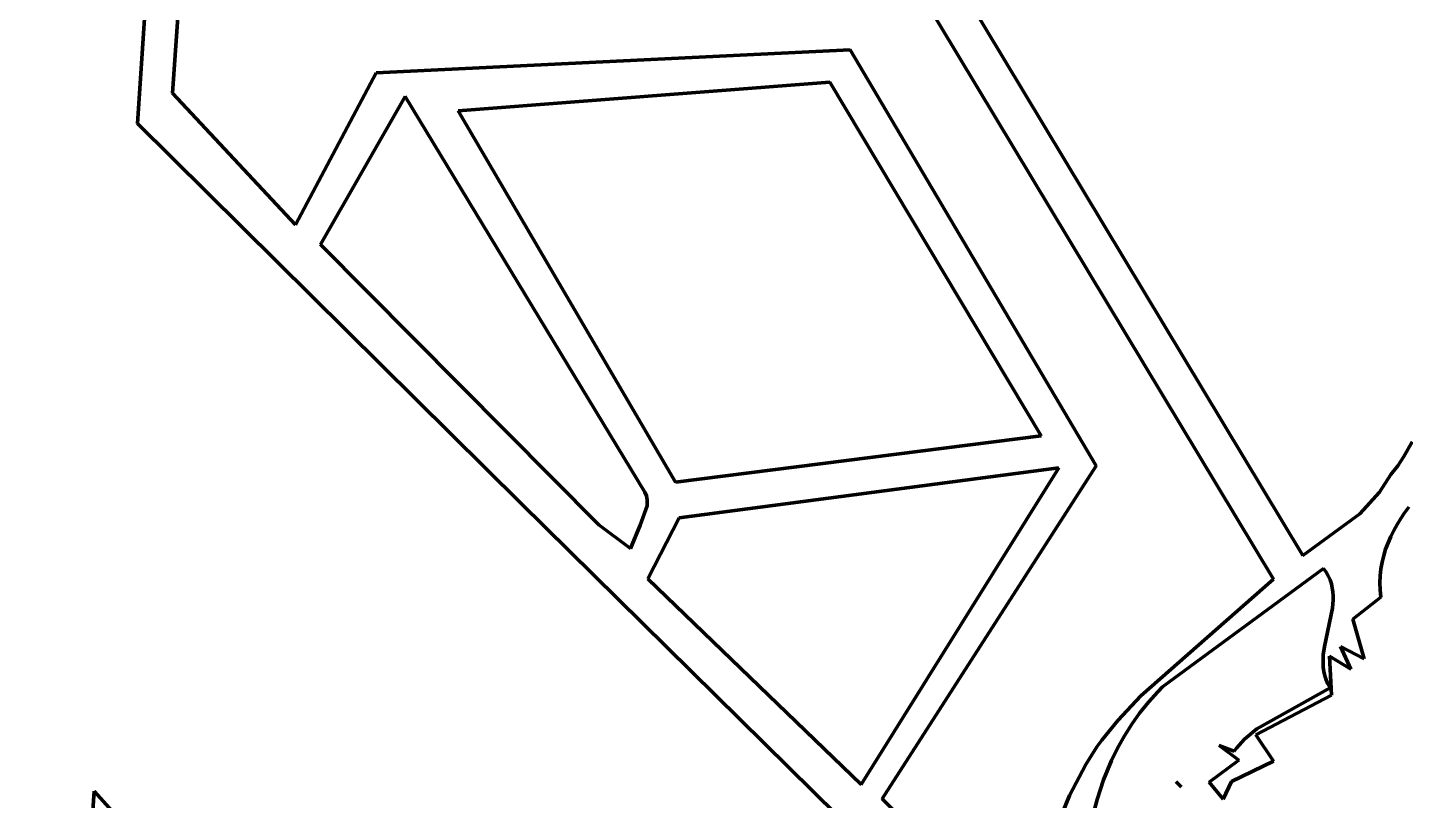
# Model space of a CAD drawing. Header units: millimetres. Extents: x 0 to 10.4, y 0 to 8.6.
# Drawn here: x 2.479 to 4.207, y 5.64 to 6.61 of the extents above; entities that cross this region are included whole.
import ezdxf

# ---------------------------------------------------------------- set-up
doc = ezdxf.new("R2010")
doc.units = ezdxf.units.MM
doc.layers.add('color#010101ff', color=7, linetype='CONTINUOUS', lineweight=100)
doc.layers.add('color#ffffffff', color=7, linetype='CONTINUOUS', lineweight=100)

msp = doc.modelspace()

# ---------------------------------------------------------------- linework, layer by layer
at = {"layer": 'color#010101ff'}
for p, q in [((2.6165, 6.4891), (2.706, 7.8301)), ((2.9465, 7.8283), (4.0781, 5.9471)), ((4.0415, 5.9177), (2.9199, 7.7805)), ((2.7305, 7.5219), (2.6603, 6.5272)), ((2.9159, 6.5528), (3.5103, 6.5818)), ((3.5103, 6.5818), (3.8191, 6.0597)), ((2.8146, 6.3619), (2.9159, 6.5528)), ((3.4851, 6.5412), (3.0186, 6.5053)), ((3.7502, 6.0975), (3.4851, 6.5412)), ((2.6603, 6.5272), (2.8146, 6.3619)), ((2.9522, 6.5229), (2.846, 6.3373)), ((3.2528, 6.0268), (2.9522, 6.5229)), ((3.0186, 6.5053), (3.2912, 6.0394)), ((3.0971, 6.0132), (2.6165, 6.4891)), ((2.846, 6.3373), (3.1953, 5.9855)), ((3.2912, 6.0394), (3.7502, 6.0975)), ((4.2051, 6.0716), (4.2156, 6.0898)), ((4.1973, 6.0599), (4.2051, 6.0716)), ((3.7721, 6.0571), (3.2958, 5.9945)), ((3.5242, 5.6597), (3.7721, 6.0571)), ((3.8191, 6.0597), (3.5507, 5.6421)), ((4.1886, 6.0487), (4.1973, 6.0599)), ((4.1743, 6.0265), (4.1886, 6.0487)), ((3.2548, 6.0219), (3.2528, 6.0268)), ((3.2559, 6.017), (3.2548, 6.0219)), ((3.2559, 6.0097), (3.2559, 6.017)), ((4.15, 5.9994), (4.1743, 6.0265)), ((3.4944, 5.6208), (3.0971, 6.0132)), ((3.247, 5.9851), (3.2559, 6.0097)), ((4.0781, 5.9471), (4.15, 5.9994)), ((4.206, 6.0007), (4.2011, 5.9935)), ((4.2111, 6.0077), (4.206, 6.0007)), ((3.1953, 5.9855), (3.2348, 5.9558)), ((3.2348, 5.9558), (3.247, 5.9851)), ((3.2958, 5.9945), (3.2566, 5.9179)), ((4.1965, 5.9862), (4.1923, 5.9787)), ((4.2011, 5.9935), (4.1965, 5.9862)), ((4.1852, 5.9632), (4.1822, 5.9553)), ((4.1885, 5.971), (4.1852, 5.9632)), ((4.1923, 5.9787), (4.1885, 5.971)), ((4.1798, 5.9471), (4.1778, 5.9388)), ((4.1822, 5.9553), (4.1798, 5.9471)), ((4.1041, 5.931), (3.9023, 5.7823)), ((4.1075, 5.9262), (4.1041, 5.931)), ((4.1763, 5.9304), (4.1754, 5.9217)), ((4.1778, 5.9388), (4.1763, 5.9304)), ((3.2566, 5.9179), (3.5242, 5.6597)), ((3.875, 5.771), (4.0415, 5.9177)), ((4.1102, 5.9215), (4.1075, 5.9262)), ((4.1124, 5.9166), (4.1102, 5.9215)), ((4.1141, 5.9117), (4.1124, 5.9166)), ((4.1153, 5.9067), (4.1141, 5.9117)), ((4.1754, 5.9217), (4.175, 5.9129)), ((4.175, 5.9129), (4.1752, 5.904)), ((4.116, 5.9016), (4.1153, 5.9067)), ((4.1163, 5.8965), (4.116, 5.9016)), ((4.1163, 5.8914), (4.1163, 5.8965)), ((4.1761, 5.8948), (4.1412, 5.8675)), ((4.1752, 5.904), (4.1761, 5.8948)), ((4.1054, 5.8332), (4.1154, 5.881)), ((4.1154, 5.881), (4.1163, 5.8914)), ((4.1412, 5.8675), (4.1553, 5.8175)), ((4.104, 5.8225), (4.1054, 5.8332)), ((4.1553, 5.8175), (4.1256, 5.8332)), ((4.1256, 5.8332), (4.1384, 5.8046)), ((4.1036, 5.812), (4.104, 5.8225)), ((4.1039, 5.8068), (4.1036, 5.812)), ((4.1384, 5.8046), (4.1119, 5.821)), ((4.1119, 5.821), (4.1143, 5.7719)), ((4.1047, 5.8016), (4.1039, 5.8068)), ((4.1058, 5.7964), (4.1047, 5.8016)), ((4.1075, 5.7913), (4.1058, 5.7964)), ((4.1096, 5.7863), (4.1075, 5.7913)), ((3.8962, 5.7761), (3.8845, 5.7632)), ((3.9023, 5.7823), (3.8962, 5.7761)), ((4.0204, 5.7297), (4.1124, 5.7812)), ((4.1124, 5.7812), (4.1096, 5.7863)), ((3.8464, 5.7401), (3.875, 5.771)), ((3.8845, 5.7632), (3.8736, 5.7496)), ((4.1143, 5.7719), (4.0192, 5.7222)), ((3.8263, 5.7157), (3.8464, 5.7401)), ((3.8736, 5.7496), (3.8636, 5.7355)), ((3.8636, 5.7355), (3.8544, 5.7208)), ((4.0053, 5.7168), (4.0204, 5.7297)), ((4.0192, 5.7222), (4.0416, 5.689)), ((3.8059, 5.6849), (3.8198, 5.7073)), ((3.8198, 5.7073), (3.8263, 5.7157)), ((3.846, 5.7056), (3.8384, 5.69)), ((3.8544, 5.7208), (3.846, 5.7056)), ((3.9979, 5.6903), (3.9734, 5.7088)), ((3.9734, 5.7088), (3.992, 5.7016)), ((3.992, 5.7016), (3.9951, 5.7056)), ((3.9951, 5.7056), (4.0053, 5.7168)), ((3.8384, 5.69), (3.8284, 5.6659)), ((3.9609, 5.6628), (3.9979, 5.6903)), ((4.0416, 5.689), (3.9887, 5.6637)), ((3.7855, 5.646), (3.8059, 5.6849)), ((3.8284, 5.6659), (3.8202, 5.6412)), ((3.9193, 5.6634), (3.9256, 5.6571)), ((3.9201, 5.6626), (3.9193, 5.6634)), ((3.9256, 5.6571), (3.9201, 5.6626)), ((3.9785, 5.6415), (3.9609, 5.6628)), ((3.9887, 5.6637), (3.9785, 5.6415)), ((2.4786, 4.4452), (2.5623, 5.6514)), ((2.5623, 5.6514), (3.6957, 4.401)), ((3.5507, 5.6421), (3.7156, 5.4752)), ((3.7156, 5.4752), (3.7855, 5.646)), ((3.8202, 5.6412), (3.8137, 5.6159))]:
    msp.add_line(p, q, dxfattribs=at)
at = {"layer": 'color#ffffffff'}
for p, q in [((2.706, 7.8301), (2.6165, 6.4891)), ((4.0781, 5.9471), (2.9465, 7.8283)), ((2.9199, 7.7805), (4.0415, 5.9177)), ((2.6603, 6.5272), (2.7305, 7.5219)), ((3.5103, 6.5818), (2.9159, 6.5528)), ((3.8191, 6.0597), (3.5103, 6.5818)), ((2.9159, 6.5528), (2.8146, 6.3619)), ((3.0186, 6.5053), (3.4851, 6.5412)), ((3.4851, 6.5412), (3.7502, 6.0975)), ((2.8146, 6.3619), (2.6603, 6.5272)), ((2.846, 6.3373), (2.9522, 6.5229)), ((2.9522, 6.5229), (3.2528, 6.0268)), ((3.2912, 6.0394), (3.0186, 6.5053)), ((2.6165, 6.4891), (3.0971, 6.0132)), ((3.1953, 5.9855), (2.846, 6.3373)), ((3.7502, 6.0975), (3.2912, 6.0394)), ((4.2156, 6.0898), (4.2051, 6.0716)), ((4.2051, 6.0716), (4.1973, 6.0599)), ((3.2958, 5.9945), (3.7721, 6.0571)), ((3.7721, 6.0571), (3.5242, 5.6597)), ((3.5507, 5.6421), (3.8191, 6.0597)), ((4.1973, 6.0599), (4.1886, 6.0487)), ((4.1886, 6.0487), (4.1743, 6.0265)), ((3.2528, 6.0268), (3.2548, 6.0219)), ((3.2548, 6.0219), (3.2559, 6.017)), ((3.2559, 6.017), (3.2559, 6.0097)), ((4.1743, 6.0265), (4.15, 5.9994)), ((3.0971, 6.0132), (3.4944, 5.6208)), ((3.2559, 6.0097), (3.247, 5.9851)), ((4.15, 5.9994), (4.0781, 5.9471)), ((4.2011, 5.9935), (4.206, 6.0007)), ((4.206, 6.0007), (4.2111, 6.0077)), ((3.2348, 5.9558), (3.1953, 5.9855)), ((3.247, 5.9851), (3.2348, 5.9558)), ((3.2566, 5.9179), (3.2958, 5.9945)), ((4.1923, 5.9787), (4.1965, 5.9862)), ((4.1965, 5.9862), (4.2011, 5.9935)), ((4.1822, 5.9553), (4.1852, 5.9632)), ((4.1852, 5.9632), (4.1885, 5.971)), ((4.1885, 5.971), (4.1923, 5.9787)), ((4.1778, 5.9388), (4.1798, 5.9471)), ((4.1798, 5.9471), (4.1822, 5.9553)), ((3.9023, 5.7823), (4.1041, 5.931)), ((4.1041, 5.931), (4.1075, 5.9262)), ((4.1754, 5.9217), (4.1763, 5.9304)), ((4.1763, 5.9304), (4.1778, 5.9388)), ((3.5242, 5.6597), (3.2566, 5.9179)), ((4.0415, 5.9177), (3.875, 5.771)), ((4.1075, 5.9262), (4.1102, 5.9215)), ((4.1102, 5.9215), (4.1124, 5.9166)), ((4.1124, 5.9166), (4.1141, 5.9117)), ((4.1141, 5.9117), (4.1153, 5.9067)), ((4.175, 5.9129), (4.1754, 5.9217)), ((4.1752, 5.904), (4.175, 5.9129)), ((4.1153, 5.9067), (4.116, 5.9016)), ((4.116, 5.9016), (4.1163, 5.8965)), ((4.1163, 5.8965), (4.1163, 5.8914)), ((4.1412, 5.8675), (4.1761, 5.8948)), ((4.1761, 5.8948), (4.1752, 5.904)), ((4.1154, 5.881), (4.1054, 5.8332)), ((4.1163, 5.8914), (4.1154, 5.881)), ((4.1553, 5.8175), (4.1412, 5.8675)), ((4.1054, 5.8332), (4.104, 5.8225)), ((4.1384, 5.8046), (4.1256, 5.8332)), ((4.1256, 5.8332), (4.1553, 5.8175)), ((4.104, 5.8225), (4.1036, 5.812)), ((4.1036, 5.812), (4.1039, 5.8068)), ((4.1143, 5.7719), (4.1119, 5.821)), ((4.1119, 5.821), (4.1384, 5.8046)), ((4.1039, 5.8068), (4.1047, 5.8016)), ((4.1047, 5.8016), (4.1058, 5.7964)), ((4.1058, 5.7964), (4.1075, 5.7913)), ((4.1075, 5.7913), (4.1096, 5.7863)), ((3.8845, 5.7632), (3.8962, 5.7761)), ((3.8962, 5.7761), (3.9023, 5.7823)), ((4.1124, 5.7812), (4.0204, 5.7297)), ((4.1096, 5.7863), (4.1124, 5.7812)), ((3.875, 5.771), (3.8464, 5.7401)), ((3.8736, 5.7496), (3.8845, 5.7632)), ((4.0192, 5.7222), (4.1143, 5.7719)), ((3.8464, 5.7401), (3.8263, 5.7157)), ((3.8636, 5.7355), (3.8736, 5.7496)), ((3.8544, 5.7208), (3.8636, 5.7355)), ((4.0204, 5.7297), (4.0053, 5.7168)), ((4.0416, 5.689), (4.0192, 5.7222)), ((3.8198, 5.7073), (3.8059, 5.6849)), ((3.8263, 5.7157), (3.8198, 5.7073)), ((3.8384, 5.69), (3.846, 5.7056)), ((3.846, 5.7056), (3.8544, 5.7208)), ((3.992, 5.7016), (3.9734, 5.7088)), ((3.9734, 5.7088), (3.9979, 5.6903)), ((3.9951, 5.7056), (3.992, 5.7016)), ((4.0053, 5.7168), (3.9951, 5.7056)), ((3.8284, 5.6659), (3.8384, 5.69)), ((3.9979, 5.6903), (3.9609, 5.6628)), ((3.9887, 5.6637), (4.0416, 5.689)), ((3.8059, 5.6849), (3.7855, 5.646)), ((3.8202, 5.6412), (3.8284, 5.6659)), ((3.9193, 5.6634), (3.9201, 5.6626)), ((3.9256, 5.6571), (3.9193, 5.6634)), ((3.9201, 5.6626), (3.9256, 5.6571)), ((3.9609, 5.6628), (3.9785, 5.6415)), ((3.9785, 5.6415), (3.9887, 5.6637)), ((2.5623, 5.6514), (2.4786, 4.4452)), ((3.6957, 4.401), (2.5623, 5.6514)), ((3.7156, 5.4752), (3.5507, 5.6421)), ((3.7855, 5.646), (3.7156, 5.4752)), ((3.8137, 5.6159), (3.8202, 5.6412))]:
    msp.add_line(p, q, dxfattribs=at)

doc.saveas('drawing.dxf')
